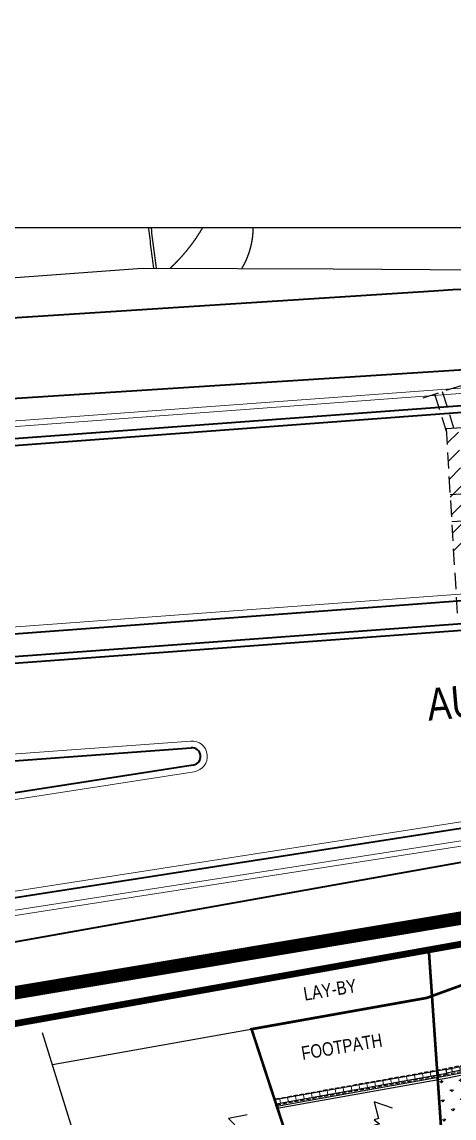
# Model space of a CAD drawing. Header units: millimetres. Extents: x 834681283 to 835686922, y 817551134 to 819407044.
# Drawn here: x 835175636 to 835207851, y 818174784 to 818256494 of the extents above; entities that cross this region are included whole.
import ezdxf
from ezdxf.xclip import XClip

# ---------------------------------------------------------------- set-up
doc = ezdxf.new("R2010")
doc.units = ezdxf.units.MM
doc.header["$LTSCALE"] = 1200
doc.header["$MEASUREMENT"] = 0
doc.header["$XCLIPFRAME"] = 0
for name, pattern in [('12027_SITE$0$DGN Style 2', [15.39188, 9.235128, -6.156752]), ('12027_SITE$0$DGN Style 4', [76.563414, 38.257796, -19.128898, 0.047822, -19.128898]), ('12027_SITE$0$HIDDEN', [0.375, 0.25, -0.125]), ('P01-MAGP-EVA-GREENERY$0$DASHED', [0.75, 0.5, -0.25]), ('P01-MAGP-EVA-GREENERY$0$DASHEDX2', [1.5, 1, -0.5]), ('P01-MAGP-EVA-GREENERY$0$HIDDEN', [0.375, 0.25, -0.125]), ('SITE BOUNDARY$0$CENTER', [2, 1.25, -0.25, 0.25, -0.25]), ('SITE BOUNDARY$0$DASHDOT', [1, 0.5, -0.25, 0, -0.25]), ('SITE BOUNDARY$0$PHANTOM', [2.5, 1.25, -0.25, 0.25, -0.25, 0.25, -0.25])]:
    doc.linetypes.add(name, pattern=pattern)
doc.layers.get('Defpoints').update_dxf_attribs({"color": 15})
for name, color, linetype in [('12027_SITE$0$AR-ROAD_AR_BS_MI_', 9, 'Continuous'), ('12027_SITE$0$AR-SITEROAD_AR_BS_', 252, 'Continuous'), ('P01-MAAN-P-EVA$0$AW-TXT-FS', 4, 'Continuous'), ('P01-MAGP-EVA-GREENERY$0$AR-LANDS_AR_MI_', 9, 'Continuous'), ('P01-MAGP-EVA-GREENERY$0$AR-ROAD_AR_BS_MI_', 9, 'Continuous'), ('P01-MAGP-EVA-GREENERY$0$BOX-CULVERT', 8, 'P01-MAGP-EVA-GREENERY$0$DASHED'), ('P01-MAGP-EVA-GREENERY$0$SURFACE CHANNEL', 8, 'Continuous'), ('SITE BOUNDARY$0$AR-SIMS_BL_SB_400', 4, 'SITE BOUNDARY$0$PHANTOM'), ('SITE BOUNDARY$0$XIQU-RLP0830A', 6, 'Continuous')]:
    doc.layers.add(name, color=color, linetype=linetype)
for name, color, linetype, lineweight in [('12027_SITE$0$AR-SIMS_BL_', 1, '12027_SITE$0$DGN Style 4', 140), ('12027_SITE$0$MCA180__', 7, 'Continuous', 0), ('12027_SITE$0$MCA813__', 7, 'Continuous', 0), ('12027_SITE$0$MCA832_S', 7, 'Continuous', 0), ('P01-MAGP-EVA-GREENERY$0$AR-HATCH_AR_', 8, 'Continuous', 13), ('P01-MAGP-EVA-GREENERY$0$DR-FLD', 8, 'Continuous', 25), ('SITE BOUNDARY$0$AR-SIMS_BL_400', 1, 'SITE BOUNDARY$0$PHANTOM', 140)]:
    doc.layers.add(name, color=color, linetype=linetype, lineweight=lineweight)
doc.layers.get('P01-MAGP-EVA-GREENERY$0$BOX-CULVERT').off()
doc.styles.add('P01-MAAN-P-EVA$0$ARIAL', font='arial.ttf', dxfattribs={"width": 0.8})

# ---------------------------------------------------------------- blocks, each defined once
blk = doc.blocks.new('SITE BOUNDARY$0$x-boundary')
at = {"layer": 'Defpoints', "color": 30, "linetype": 'SITE BOUNDARY$0$DASHDOT', "const_width": 1, "flags": 128}
blk.add_lwpolyline([(834949.395, 818181.613), (834966.122, 818181.875), (835118.343, 818191.353), (835121.711, 818191.558, 0.347225), (835144.526, 818179.01), (835205.839, 818189.264), (835226.76, 818192.763, 0.042367), (835251.344, 818199.05), (835253.496, 818199.875), (835336.548, 818205.447), (835336.791, 818204.998), (835338.006, 818193.445), (835338.387, 818177.043), (835337.676, 818162.317), (835336.374, 818150.707), (835335.943, 818146.535), (835335.078, 818138.01), (835334.561, 818125.55), (835334.745, 818110.371), (835335.806, 818094.515), (835339.776, 818071.453), (835344.225, 818019.246), (835265.008, 818008.157), (835250.145, 818006.082), (835219.515, 818003.188), (835170.783, 817998.958), (834937.715, 817969.156), (834936.337, 817964.534), (834919.733, 817960.869), (834910.448, 817961.875), (834892.261, 817958.575), (834867.11, 817956.158), (834854.763, 817954.218), (834831.796, 817952.938), (834809.122, 817948.913), (834805.332, 817949.701), (834786.498, 817945.16), (834739.363, 817940.207), (834722.401, 817937.921), (834717.894, 817936.649), (834708.259, 817935.049), (834694.581, 817933.509), (834687.683, 817936.854), (834552.251, 817919.489), (834427.481, 817871.856), (834422.426, 817865.906), (834398.36, 817846.374), (834371.127, 817819.016), (834357.334, 817802.65), (834345.46, 817778.03), (834335.418, 817757.919, -0.305542), (834321.131, 817746.233), (834302.565, 817746.008), (834292.36, 817748.208), (834267.601, 817746.622), (834095.099, 817746.458), (834084.478, 817748.749), (834079.554, 817752.524), (834078.066, 817752.62), (834069.088, 817746.181), (834066.211, 817746.056), (834061.445, 817746.773), (834056.724, 817746.618), (834047.613, 817747.372), (834032.031, 817756.594), (834014.286, 817769.672), (833995.217, 817786.385), (833980.295, 817801.763), (833962.533, 817823.975), (833953.531, 817838.011), (833947.358, 817854.992), (833946.924, 818070.715, -0.215451), (834003.567, 818209.662), (834003.513, 818271.667), (834240.006, 818271.909), (834328.819, 818399.503), (834368.25, 818372.187), (834334.004, 818320.998), (834339.839, 818317.115, -0.414936), (834340.67, 818312.948), (834325.104, 818289.698, -0.340589), (834311.223, 818285.028, 0.384724), (834290.258, 818276.096, -0.045806), (834261.132, 818214.492), (834162.98, 818056.875, 0.235693), (834159.885, 818024.2), (834158.346, 818022.405, 0.210269), (834181.316, 818000.738), (834182.813, 818002.485, 0.231174), (834214.984, 818007.15), (834353.47, 818101.509, 0.025637), (834365.516, 818111.305), (834369.302, 818114.837), (834377.863, 818123.104, -0.417894), (834382.132, 818123.056), (834386.22, 818118.822, 0.426202), (834389.128, 818118.69), (834428.79, 818156.989, -0.5376), (834433.676, 818155.904), (834433.728, 818152.487), (834438.28, 818169.875), (834460.825, 818185.639, -0.390173), (834489.68, 818188.941), (834492.812, 818186.375), (834497.75, 818181.812, 0.125108), (834546.312, 818161.687), (834570.562, 818158.5), (834615.062, 818157.312), (834652.562, 818159.937), (834669.681, 818161.906), (834700.217, 818162.108), (834709.828, 818162.672), (834837.985, 818163.521, 0.026444), (834854.445, 818164.502, 0.001857), (834855.596, 818164.636, 0.055256), (834860.316, 818165.742, 0.231086), (834874.017, 818180.131), (834880.689, 818180.535), (834904.743, 818180.912, 0.077312), (834909.186, 818172.281, 0.267536), (834920.03, 818167.46, 0.036377), (834937.244, 818170.544, 0.249417)], format="xyb", close=True, dxfattribs=at)
blk = doc.blocks.new('SITE BOUNDARY')
at = {"layer": 'SITE BOUNDARY$0$AR-SIMS_BL_400', "ltscale": 3, "const_width": 0.2}
for points in [[(835205.968, 818187.322), (835227.402, 818191.142, 0.049194), (835256.687, 818199.396), (835258.823, 818200.232), (835285.938, 818202.051), (835285.973, 818201.416), (835309.272, 818202.672), (835309.221, 818203.614), (835336.548, 818205.448), (835336.791, 818204.998), (835338.006, 818193.445), (835338.387, 818177.043), (835337.676, 818162.317), (835336.374, 818150.707), (835335.943, 818146.535), (835335.078, 818138.01), (835334.561, 818125.55), (835334.745, 818110.371), (835335.616, 818097.309), (835212.761, 818088.72)], [(835118.338, 818191.353), (835119.728, 818191.437, 0.375991), (835144.662, 818176.393), (835205.968, 818187.322), (835212.761, 818088.72), (835125.938, 818082.65)]]:
    blk.add_lwpolyline(points, format="xyb", close=True, dxfattribs=at)
at = {"layer": 'SITE BOUNDARY$0$AR-SIMS_BL_SB_400', "ltscale": 5, "const_width": 0.5}
blk.add_lwpolyline([(835057.255, 818187.552), (835118.338, 818191.353), (835119.728, 818191.437, 0.375991), (835144.662, 818176.393), (835227.402, 818191.142, 0.049194), (835256.687, 818199.396), (835258.823, 818200.232), (835285.938, 818202.051), (835285.973, 818201.416), (835309.272, 818202.672), (835309.221, 818203.614), (835336.548, 818205.448), (835336.791, 818204.998), (835338.006, 818193.445), (835338.387, 818177.043), (835337.676, 818162.317), (835336.374, 818150.707), (835335.943, 818146.535), (835335.078, 818138.01), (835334.561, 818125.55), (835334.745, 818110.371), (835335.616, 818097.309), (835335.806, 818094.515), (835339.776, 818071.453)], format="xyb", dxfattribs=at)
at = {"layer": 'SITE BOUNDARY$0$XIQU-RLP0830A', "color": 212, "linetype": 'SITE BOUNDARY$0$CENTER', "ltscale": 0.8, "true_color": 0xb300b3, "const_width": 0.2}
blk.add_lwpolyline([(835330.426, 818151.492, 0.064638), (835330.914, 818205.072), (835330.914, 818205.072), (835330.914, 818205.071), (835309.221, 818203.62), (835309.272, 818202.672), (835285.973, 818201.416), (835285.937, 818202.064), (835270.836, 818201.054), (835270.837, 818201.037), (835258.823, 818200.231), (835256.687, 818199.395, -0.005307), (835253.611, 818198.229, -0.043875), (835227.402, 818191.141), (835224.898, 818190.695), (835205.822, 818183.743), (835192.754, 818181.413), (835202.739, 818150.94)], format="xyb", dxfattribs=at)
at = {"layer": 'Defpoints'}
blk.add_blockref('SITE BOUNDARY$0$x-boundary', (0, 0), dxfattribs=at)
blk = doc.blocks.new('P01-MAAN-P-EVA')
at = {"layer": 'Defpoints'}
for points in [[(835091300.8, 818003007.9), (835381567.7, 818003007.9), (835381567.7, 818241141.5), (835091300.8, 818241141.5)], [(835171418, 818003007.9), (835381567.7, 818003007.9), (835381567.7, 818241141.5), (835171418, 818241141.5)]]:
    blk.add_lwpolyline(points, close=True, dxfattribs=at)
at = {"layer": 'P01-MAAN-P-EVA$0$AW-TXT-FS', "style": 'P01-MAAN-P-EVA$0$ARIAL', "width": 0.8}
for s, p in [('LAY-BY', (835196721.6, 818183529.6)), ('FOOTPATH', (835196560.3, 818179115.8))]:
    blk.add_text(s, height=1000, rotation=9.45773, dxfattribs=at).set_placement(p)
at = {"layer": 'P01-MAAN-P-EVA$0$AW-TXT-FS', "insert": (835205745.2, 818206795.4), "char_height": 2400, "width": 78473.738, "attachment_point": 1, "rotation": 4.93477, "style": 'P01-MAAN-P-EVA$0$ARIAL'}
blk.add_mtext('AUSTIN ROAD WEST (16.6m WIDTH)', dxfattribs=at)
blk = doc.blocks.new('P01-MAGP-EVA-GREENERY$0$BOX-CULVERT LINE')
at = {"layer": 'Defpoints', "linetype": 'P01-MAGP-EVA-GREENERY$0$DASHEDX2'}
for p, q in [((835206394, 818228756), (835207267, 818225988)), ((835206394, 818228756), (835207267, 818225988)), ((835206965, 818228940), (835207819, 818226234)), ((835207255, 818226198), (835218732, 818226914)), ((835207724, 818218393), (835216079, 818226749)), ((835207804, 818217059), (835217587, 818226843)), ((835207255, 818226198), (835208116, 818211864)), ((835207323, 818225064), (835208537, 818226278)), ((835207403, 818223730), (835210046, 818226372)), ((835207483, 818222396), (835211554, 818226467)), ((835207563, 818221062), (835213062, 818226561)), ((835207643, 818219728), (835214571, 818226655)), ((835207551, 818221257), (835218331, 818221930)), ((835207676, 818219261), (835212056, 818219534))]:
    blk.add_line(p, q, dxfattribs=at)
at = {"layer": 'Defpoints', "linetype": 'P01-MAGP-EVA-GREENERY$0$DASHEDX2', "flags": 128}
blk.add_lwpolyline([(835205542, 818228482), (835208731, 818229508), (835208667, 818230322), (835208667, 818230322)], dxfattribs=at)
blk = doc.blocks.new('P01-MAGP-EVA-GREENERY')
at = {"layer": 'P01-MAGP-EVA-GREENERY$0$AR-HATCH_AR_'}
h = blk.add_hatch(dxfattribs=at)
h.set_pattern_fill('GRASS', color=256, scale=40, style=0)
h.set_pattern_definition([(93.999, (835214888.65, 818166455.2), (-766.773, 666.57), [190.5, -1246.34]), (48.999, (835214888.7, 818166455.2), (-766.773, 666.57), [190.5, -825.5]), (138.999, (835214888.7, 818166455.2), (-666.57, -766.773), [190.5, -825.5])])
edge = h.paths.add_edge_path()
edge.add_line((835229316, 818185238), (835228532, 818185074))
edge.add_line((835228532, 818185074), (835220634, 818182567))
edge.add_line((835220634, 818182567), (835217302, 818179836))
edge.add_line((835217302, 818179836), (835207384, 818177760))
edge.add_line((835207384, 818177760), (835206634, 818177627))
edge.add_line((835206634, 818177627), (835208852, 818145909))
edge.add_line((835208852, 818145909), (835213809, 818146256))
edge.add_line((835213809, 818146256), (835213571, 818149663))
edge.add_arc((835210204, 818149428), 3375, 3.99895, 43.99895)
edge.add_line((835212632, 818151772), (835210474, 818154007))
edge.add_arc((835215743, 818159095), 7325, 183.99895, 223.99895, ccw=False)
edge.add_line((835208436, 818158584), (835208037, 818164288))
edge.add_arc((835221729, 818165245), 13725, 93.99897, 183.99897, ccw=False)
edge.add_line((835220772, 818178936), (835225160, 818179243))
edge.add_arc((835224857, 818183608), 4375, 273.97273, 349.38882)
edge.add_line((835229157, 818182802), (835229219, 818183225))
edge.add_line((835229219, 818183225), (835229294, 818184002))
edge.add_line((835229294, 818184002), (835229319, 818184548))
edge.add_line((835229319, 818184548), (835229316, 818185238))
h.paths.add_polyline_path([(835212071, 818152127), (835209577, 818151953), (835209695, 818150256), (835212189, 818150431)], flags=16)
h = blk.add_hatch(dxfattribs=at)
h.set_pattern_fill('_USER', color=256, scale=600, angle=90, pattern_type=0)
h.set_pattern_definition([(100.121, (835207257.6, 818178413.36), (-590.663, -105.438), [])])
h.paths.add_polyline_path([(835194578, 818175845), (835207315, 818178119), (835207258, 818178413), (835194484, 818176133)])
at = {"layer": 'P01-MAGP-EVA-GREENERY$0$DR-FLD'}
h = blk.add_hatch(dxfattribs=at)
h.set_pattern_fill('_USER', color=256, scale=600, angle=90, pattern_type=0)
h.set_pattern_definition([(101.8195, (835207682.4, 818178502.26), (-587.28, -122.897), [])])
h.paths.add_polyline_path([(835217140, 818180175), (835207315, 818178119), (835207258, 818178413), (835217007, 818180454)])
at = {"ltscale": 0.15}
blk.add_lwpolyline([(835179748, 818172810), (835177182, 818181137)], dxfattribs=at)
at = {"layer": 'P01-MAGP-EVA-GREENERY$0$AR-LANDS_AR_MI_'}
for p, q in [((835217229, 818179989), (835207353, 818177922)), ((835207353, 818177922), (835194641, 818175653)), ((835206634, 818177627), (835208852, 818145909))]:
    blk.add_line(p, q, dxfattribs=at)
for points in [[(835229315, 818185238), (835228532, 818185074), (835220634, 818182567), (835217302, 818179836), (835207384, 818177760), (835194670, 818175491)], [(835203249, 818175532), (835201901, 818176005), (835202216, 818174757), (835201904, 818174650), (835202302, 818174347), (835201865, 818174230), (835202066, 818174044), (835201872, 818173789), (835200946, 818171182)], [(835192428, 818175013), (835191024, 818174749), (835191921, 818173826), (835191705, 818173577), (835192201, 818173514), (835191881, 818173194), (835192148, 818173133), (835192108, 818172816), (835192611, 818170095)]]:
    blk.add_lwpolyline(points, dxfattribs=at)
at = {"layer": 'P01-MAGP-EVA-GREENERY$0$AR-ROAD_AR_BS_MI_'}
blk.add_lwpolyline([(835177912, 818178767), (835205826, 818183745), (835223043, 818190020)], dxfattribs=at)
at = {"layer": 'P01-MAGP-EVA-GREENERY$0$DR-FLD'}
for points in [[(835217140, 818180175), (835207315, 818178119), (835207258, 818178413), (835217007, 818180454)], [(835194578, 818175845), (835207315, 818178119), (835207258, 818178413), (835194484, 818176133)]]:
    blk.add_lwpolyline(points, close=True, dxfattribs=at)
at = {"layer": 'P01-MAGP-EVA-GREENERY$0$SURFACE CHANNEL', "linetype": 'P01-MAGP-EVA-GREENERY$0$HIDDEN'}
for points in [[(835238883, 818188020, 0.03229), (835258611, 818194296), (835273082, 818199960), (835273246, 818199541), (835258775, 818193877, -0.033657), (835238139, 818187373), (835237529, 818187227, -0.000386), (835228466, 818185331), (835228466, 818185331), (835220505, 818182804), (835217184, 818180082), (835207334, 818178021), (835194554, 818175739)], [(835238058, 818187817), (835237430, 818187666, -0.00038), (835228950, 818185892), (835228352, 818185767), (835220287, 818183207), (835216984, 818180500), (835207248, 818178462), (835194475, 818176182)]]:
    blk.add_lwpolyline(points, format="xyb", dxfattribs=at)
at = {"layer": 'P01-MAGP-EVA-GREENERY$0$BOX-CULVERT', "rotation": 359.9999999999997}
blk.add_blockref('P01-MAGP-EVA-GREENERY$0$BOX-CULVERT LINE', (0, 0), dxfattribs=at)
blk = doc.blocks.new('12027_SITE$0$A$C6AAC3F66')
at = {"layer": '12027_SITE$0$AR-SITEROAD_AR_BS_', "color": 253, "linetype": '12027_SITE$0$DGN Style 2'}
for p, q in [((96.749, -165.967), (73.475, -164.23)), ((110.951, -167.027), (96.749, -165.967)), ((157.107, -166.852), (110.951, -167.027))]:
    blk.add_line(p, q, dxfattribs=at)
for centre, radius, start, end in [((108.453, -169.908), 6, 145.07834, 179.46024), ((117.222, -177.239), 13.32, 128.88814, 187.37266), ((633.29, -137.798), 524.226, 183.1875, 184.50418), ((633.29, -137.798), 524.026, 183.19036, 184.48341)]:
    blk.add_arc(centre, radius, start, end, dxfattribs=at)
blk = doc.blocks.new('12027_SITE$0$A$C313F75FB')
at = {"layer": '12027_SITE$0$MCA180__', "linetype": 'Continuous', "lineweight": 13}
for p, q in [((835140.838, 818224.213), (835225.543, 818230.459)), ((835141.367, 818223.85), (835225.575, 818230.06)), ((835225.138, 818197.658), (835143.731, 818184.988)), ((835225.107, 818198.058), (835144.197, 818185.465))]:
    blk.add_line(p, q, dxfattribs=at)
at = {"layer": '12027_SITE$0$MCA813__', "linetype": 'Continuous', "lineweight": 40}
for p, q in [((835206.354, 818236.427), (835143.287, 818232.386)), ((835240.281, 818232.589), (835149.297, 818226.759)), ((835141.433, 818222.953), (835218.527, 818228.638)), ((835141.469, 818222.454), (835218.564, 818228.139)), ((835142.499, 818208.492), (835219.594, 818214.177)), ((835142.624, 818206.797), (835217.975, 818212.353)), ((835142.661, 818206.298), (835218.012, 818211.854)), ((835143.194, 818199.068), (835188.258, 818202.391)), ((835241.647, 818201.543), (835144.131, 818186.366)), ((835188.406, 818201.1), (835143.336, 818194.085)), ((835149.16, 818183.29), (835241.933, 818199.827)), ((835144.662, 818176.393), (835227.402, 818191.142))]:
    blk.add_line(p, q, dxfattribs=at)
for centre, major_axis, start_param in [((835231.932, 817837.246), (-25.578, 399.181), 6.227127), ((835188.306, 818201.742), (-0.048, 0.648), 3.222392)]:
    blk.add_ellipse(centre, major_axis=major_axis, ratio=1, start_param=start_param, end_param=6.283185, dxfattribs=at)
at = {"layer": '12027_SITE$0$MCA813__', "linetype": 'Continuous'}
blk.add_ellipse((835188.306, 818201.742), major_axis=(-0.085, 1.147), ratio=1, start_param=3.222392, end_param=6.283185, dxfattribs=at)
at = {"layer": '12027_SITE$0$MCA832_S', "lineweight": 0}
for p, q in [((835142.462, 818208.991), (835219.557, 818214.676)), ((835143.157, 818199.566), (835188.221, 818202.889)), ((835241.57, 818202.037), (835143.797, 818186.82)), ((835188.483, 818200.606), (835143.596, 818193.62))]:
    blk.add_line(p, q, dxfattribs=at)
blk = doc.blocks.new('12027_SITE')
at = {"layer": '12027_SITE$0$AR-ROAD_AR_BS_MI_', "rotation": 183.9990567503139}
blk.add_blockref('12027_SITE$0$A$C6AAC3F66', (835306.91907, 818079.26166), dxfattribs=at)
at = {"layer": '12027_SITE$0$AR-SIMS_BL_', "linetype": '12027_SITE$0$HIDDEN'}
blk.add_blockref('12027_SITE$0$A$C313F75FB', (0, 0), dxfattribs=at)

msp = doc.modelspace()

# ---------------------------------------------------------------- block references
ref = msp.add_blockref('SITE BOUNDARY', (0, 0), dxfattribs=dict(xscale=1000, yscale=1000, zscale=1000))
XClip(ref).set_block_clipping_path([(835171.4179906907, 818003.0079180738), (835381.5676709538, 818003.0079180738), (835380.9419443216, 818241.1415228392), (835171.4179906907, 818241.1415228392)])
ref = msp.add_blockref('12027_SITE', (0, 0), dxfattribs=dict(xscale=1000, yscale=1000, zscale=1000))
XClip(ref).set_block_clipping_path([(835171.4179906907, 818003.0079180738), (835381.5676709538, 818241.1415228392)])
ref = msp.add_blockref('P01-MAGP-EVA-GREENERY', (0, 0))
XClip(ref).set_block_clipping_path([(835304579.1843739748, 818174710.1626656055), (835305796.1658229828, 818174873.3149367571), (835307662.0338196754, 818174689.8070785999), (835310520.3633885384, 818174065.1796945333), (835313081.8681743145, 818173026.5659970045), (835315581.7919986248, 818171259.1109881401), (835317651.2761323452, 818169000.3924677372), (835319046.8494220972, 818167007.0337247849), (835320133.4085228443, 818164236.8954862356), (835320669.2049217224, 818161588.3395450115), (835320843.1778568029, 818158211.3686239719), (835320023.4914252758, 818155637.3225638866), (835307775.6753731966, 818112927.0695824623), (835307486.5656324625, 818111403.7745717764), (835306472.3023188114, 818108849.5676202774), (835303557.4701333046, 818104111.4948183298), (835299124.0129835606, 818101088.6384549141), (835297415.7114913464, 818099718.8653644323), (835294427.9237889051, 818098869.5449544191), (835299696.7221286297, 818083540.2194343805), (835299696.7221286297, 818003007.9180737734), (835381567.6709537506, 818003007.9180737734), (835381567.6709537506, 818241141.5228391886), (835171417.9906907082, 818241141.5228391886), (835171417.9906907082, 818003007.9180737734), (835299646.7221286297, 818003007.9180737734), (835299646.7221286297, 818083531.8665624857), (835294380.619469285, 818098853.34912467), (835289071.624658823, 818097781.3911836147), (835244007.6001352072, 818094631.0239012241), (835243402.3726704121, 818094599.0591453314), (835242636.0318140984, 818094583.6296563148), (835241827.5000405312, 818094619.5304664373), (835240278.7908782959, 818094803.1013474464), (835238615.9808831215, 818095198.6516088247), (835236837.1062445641, 818095894.4355551004), (835235914.8181660175, 818096333.9795084), (835235308.0351868868, 818096662.1879467964), (835233986.3356232643, 818097536.8864938021), (835232722.9095510244, 818098548.7006295919), (835231238.5995907784, 818100145.3524557352), (835230243.8710234165, 818101523.0034087896), (835229459.3735334873, 818102997.1350084543), (835228749.5628561974, 818104567.9919320345), (835228038.0088664293, 818107442.8705242872), (835228019.3892208338, 818108529.8695997), (835224832.3401603699, 818154118.6039062738), (835224786.1936964989, 818154547.7584284544), (835224773.2807815075, 818155026.8918851614), (835224783.5408297777, 818155896.203827858), (835224816.960060358, 818156261.0471076965), (835224880.3945835829, 818156930.3651428223), (835224980.8038678169, 818157693.5020338297), (835225188.099565506, 818158657.4187650681), (835225368.2602261305, 818159369.9037799835), (835225838.1759520769, 818160711.976451993), (835226139.2108690739, 818161405.4137219191), (835226545.7954304218, 818162235.3437660933), (835227243.4511545897, 818163421.3939791918), (835227831.7674248219, 818164241.3849411011), (835228201.1016024351, 818164708.4587804079), (835228901.1138991117, 818165512.9794739485), (835229693.7146910429, 818166280.4427016973), (835231339.2155919075, 818167719.4297661781), (835233198.9440969229, 818168772.0604982376), (835234724.5905447006, 818169505.6878428459), (835236291.5872612, 818169941.2428172827), (835238731.1858590841, 818170106.8148210049)])

# ---------------------------------------------------------------- next in the draw order: block references
msp.add_blockref('P01-MAAN-P-EVA', (0, 0))

doc.saveas('drawing.dxf')
